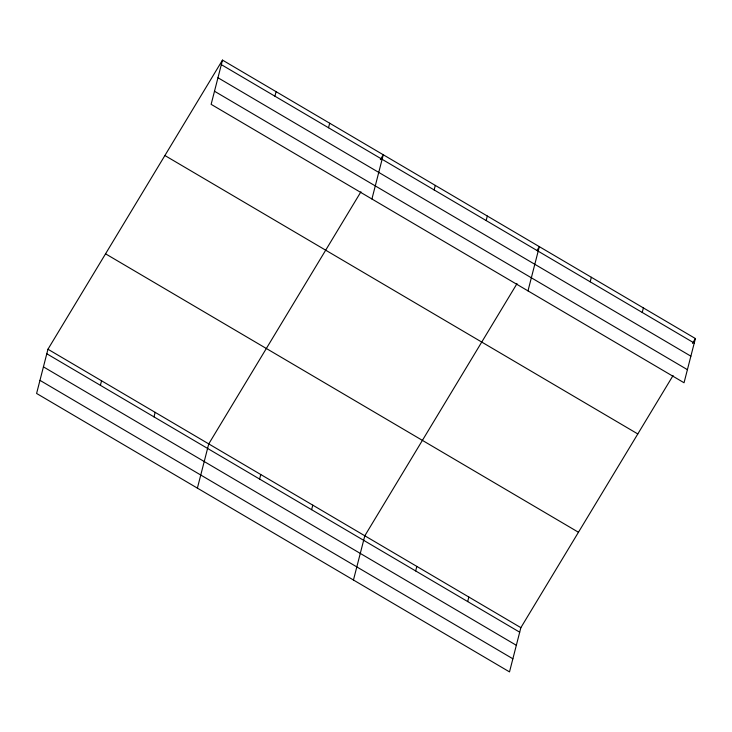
<?xml version="1.0" encoding="UTF-8"?>
<svg xmlns="http://www.w3.org/2000/svg" width="732" height="732" viewBox="0 0 732 732"><rect width="100%" height="100%" fill="white"/><g stroke="black" fill="none" stroke-linecap="round" stroke-linejoin="round"><path stroke-width="1.1" d="M222.491 60.106L211.136 104.337L684.045 382.763L695.4 338.541L222.491 60.106L47.955 349.237L36.6 393.459L509.509 671.894L520.864 627.663L673.065 375.534M100.394 385.316L101.556 380.786M153.985 416.874L155.147 412.345M274.921 96.194L276.083 91.665M197.393 488.125L208.748 443.903L360.949 191.775M328.522 127.743L329.684 123.223M259.604 479.057L260.766 474.528M371.92 199.003L383.275 154.772L380.338 159.64M311.622 509.682L312.784 505.153M434.131 189.927L435.302 185.406M353.455 580.009L364.81 535.787L517.002 283.65M486.158 220.561L487.32 216.031M415.666 570.942L416.828 566.412M527.982 290.888L539.338 246.657L536.986 250.554M467.684 601.567L468.846 597.038M590.193 281.811L591.355 277.282M642.22 312.445L643.382 307.916M692.463 343.409L695.4 338.541M221.32 64.636L694.238 343.07M217.962 77.738L690.871 356.173M214.494 91.235L687.412 369.669M164.892 155.523L637.801 433.948M105.554 253.821L578.463 532.256M47.955 349.237L520.864 627.663M46.793 353.766L519.702 632.192M43.426 366.86L516.344 645.295M39.967 380.356L512.876 658.791"/></g></svg>
